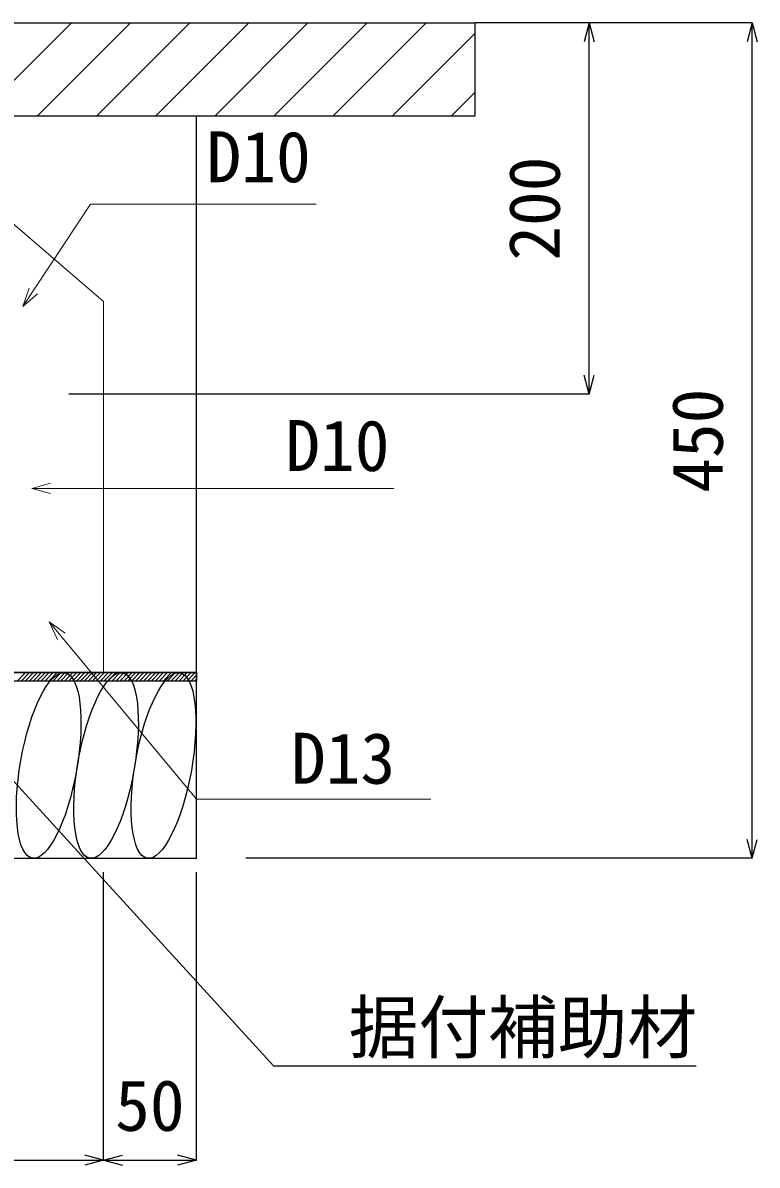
# Model space of a CAD drawing. Units: millimetres, scale not verified. Extents: x -9755 to 16726, y -7413 to 4835.
# Drawn here: x 6900 to 7296, y -166 to 449 of the extents above; entities that cross this region are included whole.
import ezdxf
from ezdxf.enums import TextEntityAlignment as Align

# ---------------------------------------------------------------- set-up
doc = ezdxf.new("R2010")
doc.units = ezdxf.units.MM
doc.header["$LTSCALE"] = 15
doc.layers.add('0-1_ブロック', color=2, linetype='Continuous', lineweight=18)
doc.layers.add('0-A', color=7, linetype='Continuous', lineweight=18)
for name, color, linetype in [('0-3_鉄筋', 7, 'Continuous'), ('0-5_ｼﾞｮｲﾝﾄ詳細図', 7, 'Continuous'), ('0-6_寸法', 4, 'Continuous'), ('0-B', 4, 'Continuous')]:
    doc.layers.add(name, color=color, linetype=linetype)
doc.styles.add('ＭＳ ゴシック', font='')
doc.styles.get('ＭＳ ゴシック').set_extended_font_data('MS Gothic')

msp = doc.modelspace()

# ---------------------------------------------------------------- linework, layer by layer
at = {"layer": '0-1_ブロック', "color": 3}
for p, q in [((6943.8, 299.43), (6768.8, 449.43)), ((6943.8, 99.43), (6943.8, 299.43)), ((6443.8, 99.43), (6943.8, 99.43))]:
    msp.add_line(p, q, dxfattribs=at)
at = {"layer": '0-3_鉄筋'}
for p, q in [((6793.8, 449.43), (7143.8, 449.43)), ((6876.54, 399.43), (6926.54, 449.43)), ((6908.36, 399.43), (6958.36, 449.43)), ((6940.18, 399.43), (6990.18, 449.43)), ((6972, 399.43), (7022, 449.43)), ((7003.82, 399.43), (7053.82, 449.43)), ((7035.64, 399.43), (7085.64, 449.43)), ((7067.46, 399.43), (7117.46, 449.43)), ((7143.8, 399.43), (7143.8, 449.43)), ((7099.28, 399.43), (7143.8, 443.96)), ((7131.1, 399.43), (7143.8, 412.14)), ((6843.8, 399.43), (7143.8, 399.43))]:
    msp.add_line(p, q, dxfattribs=at)
at = {"layer": '0-5_ｼﾞｮｲﾝﾄ詳細図'}
for p, q in [((6993.8, -0.57), (6993.8, 399.43)), ((6993.8, 99.43), (6393.8, 99.43)), ((6393.8, -0.57), (6993.8, -0.57))]:
    msp.add_line(p, q, dxfattribs=at)
for centre in [(6914.28, 49.44), (6945.18, 49.44), (6976.09, 49.44)]:
    msp.add_ellipse(centre, major_axis=(8.81, 49.96), ratio=0.3, dxfattribs=at)
at = {"layer": '0-6_寸法'}
for p, q in [((7292.81, 449.43), (7143.8, 449.43)), ((7205.09, 449.43), (7202.38, 439.29)), ((7205.09, 249.43), (7205.09, 449.43)), ((7205.09, 449.43), (7207.81, 439.29)), ((7292.81, 449.43), (7290.09, 439.29)), ((7292.81, -0.57), (7292.81, 449.43)), ((7292.81, 449.43), (7295.53, 439.29)), ((7205.09, 249.43), (7202.38, 259.58)), ((7205.09, 249.43), (7207.81, 259.58)), ((7205.09, 249.43), (6925.14, 249.43)), ((7292.81, -0.57), (7290.09, 9.58)), ((7292.81, -0.57), (7295.53, 9.58)), ((7292.81, -0.57), (7020.32, -0.57)), ((6943.8, -163.11), (6943.8, -7.97)), ((6993.8, -163.11), (6993.8, -7.97)), ((6443.8, -163.11), (6943.8, -163.11)), ((6943.8, -163.11), (6933.66, -160.39)), ((6943.8, -163.11), (6933.66, -165.83)), ((6943.8, -163.11), (6953.94, -160.39)), ((6943.8, -163.11), (6993.8, -163.11)), ((6943.8, -163.11), (6953.94, -165.83)), ((6993.8, -163.11), (6983.66, -160.39)), ((6993.8, -163.11), (6983.66, -165.83))]:
    msp.add_line(p, q, dxfattribs=at)
at = {"layer": '0-A'}
for p, q in [((6900.46, 296.58), (6936.86, 351.71)), ((6936.86, 351.71), (7058.21, 351.71)), ((6900.46, 296.58), (6903.78, 306.54)), ((6900.46, 296.58), (6908.31, 303.55)), ((6905.15, 198.69), (6915.29, 201.41)), ((6905.15, 198.69), (7100.08, 198.69)), ((6905.15, 198.69), (6915.29, 195.97)), ((6914.6, 126.75), (6918.98, 117.21)), ((6993.77, 31.31), (7119.89, 31.31))]:
    msp.add_line(p, q, dxfattribs=at)
msp.add_lwpolyline([(6993.77, 31.31), (6914.6, 126.75), (6923.17, 120.68)], dxfattribs=at)
at = {"layer": '0-B'}
for p, q in [((6897.38, 94.93), (6901.88, 99.43)), ((6899.5, 94.93), (6904, 99.43)), ((6901.62, 94.93), (6906.12, 99.43)), ((6903.74, 94.93), (6908.24, 99.43)), ((6905.87, 94.93), (6910.37, 99.43)), ((6907.99, 94.93), (6912.49, 99.43)), ((6910.11, 94.93), (6914.61, 99.43)), ((6912.23, 94.93), (6916.73, 99.43)), ((6914.35, 94.93), (6918.85, 99.43)), ((6916.47, 94.93), (6920.97, 99.43)), ((6918.59, 94.93), (6923.09, 99.43)), ((6920.71, 94.93), (6925.21, 99.43)), ((6922.84, 94.93), (6927.34, 99.43)), ((6924.96, 94.93), (6929.46, 99.43)), ((6927.08, 94.93), (6931.58, 99.43)), ((6929.2, 94.93), (6933.7, 99.43)), ((6931.32, 94.93), (6935.82, 99.43)), ((6933.44, 94.93), (6937.94, 99.43)), ((6935.56, 94.93), (6940.06, 99.43)), ((6937.69, 94.93), (6942.19, 99.43)), ((6939.81, 94.93), (6944.31, 99.43)), ((6941.93, 94.93), (6946.43, 99.43)), ((6944.05, 94.93), (6948.55, 99.43)), ((6946.17, 94.93), (6950.67, 99.43)), ((6948.29, 94.93), (6952.79, 99.43)), ((6950.41, 94.93), (6954.91, 99.43)), ((6952.53, 94.93), (6957.03, 99.43)), ((6954.66, 94.93), (6959.16, 99.43)), ((6956.78, 94.93), (6961.28, 99.43)), ((6958.9, 94.93), (6963.4, 99.43)), ((6961.02, 94.93), (6965.52, 99.43)), ((6963.14, 94.93), (6967.64, 99.43)), ((6965.26, 94.93), (6969.76, 99.43)), ((6967.38, 94.93), (6971.88, 99.43)), ((6969.51, 94.93), (6974.01, 99.43)), ((6971.63, 94.93), (6976.13, 99.43)), ((6973.75, 94.93), (6978.25, 99.43)), ((6975.87, 94.93), (6980.37, 99.43)), ((6977.99, 94.93), (6982.49, 99.43)), ((6980.11, 94.93), (6984.61, 99.43)), ((6982.23, 94.93), (6986.73, 99.43)), ((6984.35, 94.93), (6988.85, 99.43)), ((6986.48, 94.93), (6990.98, 99.43)), ((6988.6, 94.93), (6993.1, 99.43)), ((6847.59, 93.32), (7035.28, -112.31)), ((6990.72, 94.93), (6993.8, 98.02)), ((6992.84, 94.93), (6993.8, 95.89)), ((7035.28, -112.31), (7262.81, -112.31))]:
    msp.add_line(p, q, dxfattribs=at)
msp.add_lwpolyline([(6393.8, 99.43), (6993.8, 99.43), (6993.8, 94.93), (6393.8, 94.93)], close=True, dxfattribs=at)

# ---------------------------------------------------------------- texts
at = {"layer": '0-6_寸法', "style": 'ＭＳ ゴシック'}
for s, p in [('200', (7197.59, 321.31)), ('450', (7285.31, 196.31))]:
    msp.add_text(s, height=27.49, rotation=90, dxfattribs=at).set_placement(p, align=Align.BOTTOM_LEFT)
msp.add_text('50', height=27.49, dxfattribs=at).set_placement((6950.05, -155.61), align=Align.BOTTOM_LEFT)
at = {"layer": '0-A', "color": 4, "style": 'ＭＳ ゴシック'}
for s, p in [('D10', (6999.23, 355.32)), ('D10', (7041.61, 199.78)), ('D13', (7044.67, 31.34))]:
    msp.add_text(s, height=27.49, dxfattribs=at).set_placement(p, align=Align.BOTTOM_LEFT)
at = {"layer": '0-B', "style": 'ＭＳ ゴシック'}
msp.add_text('据付補助材', height=27.49, dxfattribs=at).set_placement((7075.73, -113.57), align=Align.BOTTOM_LEFT)

doc.saveas('drawing.dxf')
